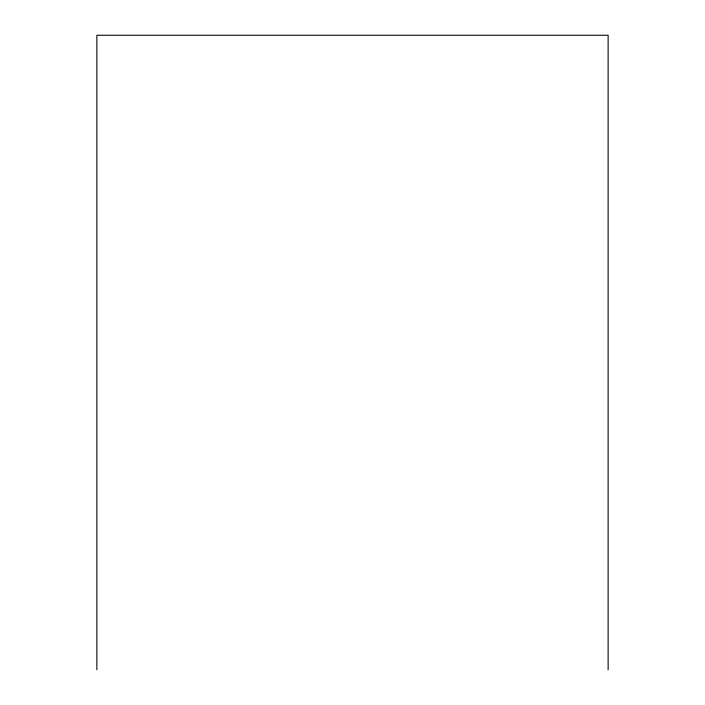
<?xml version="1.0" encoding="UTF-8"?>
<svg xmlns="http://www.w3.org/2000/svg" width="705" height="705" viewBox="0 0 705 705"><rect width="100%" height="100%" fill="white"/><g stroke="black" fill="none" stroke-linecap="round" stroke-linejoin="round"><path stroke-width="1.06" d="M608.133 669.75L608.133 35.25L96.867 35.25L96.867 669.75"/></g></svg>
